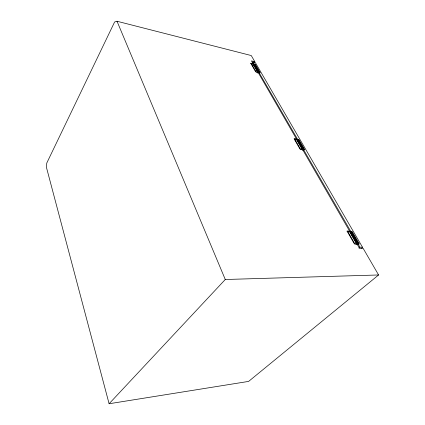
<?xml version="1.0" encoding="UTF-8"?>
<svg xmlns="http://www.w3.org/2000/svg" width="425" height="425" viewBox="0 0 425 425"><rect width="100%" height="100%" fill="white"/><g stroke="black" fill="none" stroke-linecap="round" stroke-linejoin="round"><path stroke-width="0.64" d="M252.174 63.059L252.928 61.981L255.329 62.576L362.483 247.212L361.638 248.211M254.341 62.932A942.926 558.322 27.4 0 0 254.835 61.726L251.467 60.887L257.592 71.953M254.076 62.81L254.835 61.726L251.255 55.547L117.013 21.25L114.623 21.962L46.771 163.057L46.41 167.269L109.103 403.75L248.62 381.406L378.59 274.97L363.136 248.338L359.513 248.301L356.995 243.934L354.381 243.886L347.055 231.12L349.658 231.216L302.51 149.43L299.976 149.058L294.058 138.747L296.581 139.145L302.51 149.43M253.996 64.265L252.928 61.981M253.167 63.835L250.739 63.235L255.622 71.745L258.942 72.834L254.065 64.17L254.851 64.361L259.803 72.919L259.011 72.733M257.619 73.095L257.97 72.606M254.134 64.069L255.34 64.366L260.243 72.834L258.963 72.648L259.749 72.834M295.949 139.719L296.358 139.235L302.403 149.727L303.413 149.871L302.993 150.354M296.007 139.82L296.416 139.336M297.505 139.4L298.839 139.501L304.778 149.759L303.439 149.669L297.505 139.4L298.323 139.528L304.257 149.791L303.439 149.669M302.935 150.248L303.354 149.77M109.103 403.75L225.271 279.501L378.59 274.97M356.995 243.934L354.923 243.992L347.597 231.237L349.658 231.216M350.598 231.343L351.99 231.296L359.327 243.971L357.93 244.046L350.598 231.343L351.438 231.375L358.774 244.056L357.93 244.046M357.319 244.593L357.829 244.136M357.393 244.72L357.903 244.263L350.423 231.312L349.387 231.274L356.862 244.248L357.903 244.263M358.907 248.062L359.901 247.18L362.483 247.212M302.43 149.526L300.517 149.249L294.599 138.938L297.367 139.395L303.413 149.871M256.764 72.128L257.991 72.42L253.098 63.931L251.265 63.484L256.153 71.984M252.981 63.947L253.948 64.18L258.942 72.834M347.597 231.237L348.511 231.652M347.055 231.12L348.128 231.8M294.483 139.087L295.763 140.112M250.739 63.235L251.611 64.026M259.032 72.553L297.585 139.299M303.519 149.573L350.699 231.253M358.031 243.95L359.901 247.18M258.06 72.319L296.581 139.145M349.562 231.306L356.894 244.024M252.482 64.812L253.13 65.949M117.013 21.25L225.271 279.501"/></g></svg>
